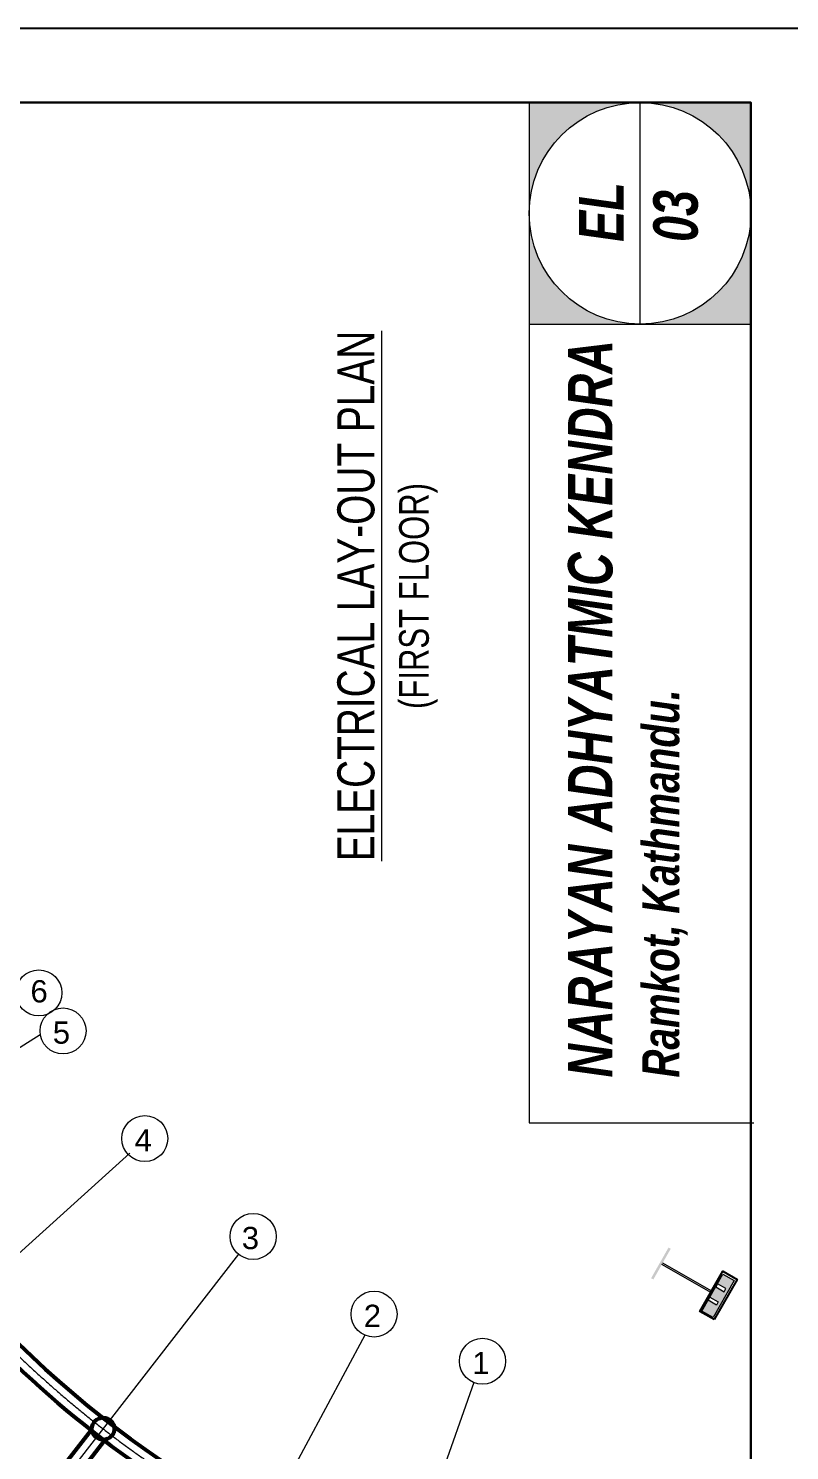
# Model space of a CAD drawing. Header units: millimetres. Extents: x -582 to 488037, y -1142837 to 903.
# Drawn here: x 350656 to 360920, y -1118031 to -1098837 of the extents above; entities that cross this region are included whole.
import ezdxf

# ---------------------------------------------------------------- set-up
doc = ezdxf.new("R2010")
doc.units = ezdxf.units.MM
doc.linetypes.add('CENTERX2', pattern=[101.6, 63.5, -12.7, 12.7, -12.7])
doc.layers.add('A New CL', color=7, linetype='CENTERX2', lineweight=13, true_color=0x18bbcd)
doc.layers.add('Pipe line', color=7, linetype='Continuous', lineweight=60, true_color=0x0070ff)
for name, color, linetype, lineweight in [('A_Wall 01', 7, 'Continuous', 53), ('COLUMN-HATCH', 1, 'Continuous', 53), ('Dimension', 5, 'Continuous', 13), ('dw', 92, 'Continuous', 15), ('E_Telephone', 50, 'Continuous', 20), ('T-TEXT', 1, 'Continuous', 15), ('TEXT-ANNO', 10, 'Continuous', 15)]:
    doc.layers.add(name, color=color, linetype=linetype, lineweight=lineweight)
doc.layers.add('E_TV', color=160, linetype='Continuous')
doc.layers.add('WC-SERIAL', color=70, linetype='Continuous')
doc.styles.add('Arial', font='arial.ttf')
doc.styles.get("Standard").update_dxf_attribs({"font": 'arial.ttf', "width": 0.75})

# ---------------------------------------------------------------- blocks, each defined once
blk = doc.blocks.new('A$C115C1E31')
blk.add_circle((-22, 86), 150)
blk = doc.blocks.new('TELEPHONE POINTS')
at = {"layer": 'E_TV', "ltscale": 0.03}
for points in [[(1.39, 8.1), (3.68, 8.1), (3.68, 8.45), (-1.25, 8.45), (-1.25, 8.09), (1.14, 8.09), (1.14, 0.23), (1.39, 0.23)], [(-1.74, 0), (-1.74, -1.78), (4.2, -1.78), (4.2, 0), (2.65, 0), (2.65, -1.35), (2.15, -1.35), (2.15, 0), (0.5, 0), (0.5, -1.35), (0, -1.35), (0, 0)]]:
    blk.add_hatch(color=5, dxfattribs=at).paths.add_polyline_path(points)
at = {"layer": 'E_Telephone', "ltscale": 0.03}
for p, q in [((1.14, 0.23), (1.14, 8.09)), ((1.39, 8.1), (1.39, 0.23))]:
    blk.add_line(p, q, dxfattribs=at)
for points in [[(-1.74, 0), (4.2, 0), (4.2, -1.78), (-1.74, -1.78)], [(0, 0), (0.5, 0), (0.5, -1.35), (0, -1.35)], [(2.65, 0), (2.15, 0), (2.15, -1.35), (2.65, -1.35)]]:
    blk.add_lwpolyline(points, close=True, dxfattribs=at)
at = {"layer": 'E_TV', "color": 5, "ltscale": 0.03}
blk.add_lwpolyline([(-1.93, -2.08), (-1.93, 0.23), (4.53, 0.23), (4.53, -2.08)], close=True, dxfattribs=at)

msp = doc.modelspace()

# ---------------------------------------------------------------- hatches: boundary and pattern name
at = {"layer": 'WC-SERIAL'}
h = msp.add_hatch(color=256, dxfattribs=at)
h.paths.add_polyline_path([(358905, -1099837.3), (357410, -1099837.3), (357410, -1101332.3, -0.4142136)])
h.paths.add_polyline_path([(357410, -1102827.3), (358905, -1102827.3, -0.4142136), (357410, -1101332.3)])
h.paths.add_polyline_path([(360400, -1102827.3), (360400, -1101332.3, -0.4142136), (358905, -1102827.3)])
h.paths.add_polyline_path([(360400, -1099837.3), (358905, -1099837.3, -0.4142136), (360400, -1101332.3)])

# ---------------------------------------------------------------- linework, layer by layer
at = {"layer": 'A New CL', "ltscale": 100}
for p, q in [((350815.3, -1112422.5), (332590.8, -1123805.8)), ((352020.6, -1114019.4), (336031.7, -1128464.8)), ((353487.5, -1115380.1), (340294.1, -1132391.3)), ((355191.5, -1116473.3), (344585.3, -1136296.8)), ((356662.2, -1117113.4), (352278, -1129514.6))]:
    msp.add_line(p, q, dxfattribs=at)
for centre, radius, start, end in [((360447.5, -1106405.9), 18838.9, 180.07177, 241.74543), ((360447.5, -1106406), 14338.9, 222.0968, 232.20406), ((360447.5, -1106406), 14338.9, 232.20406, 242.31116)]:
    msp.add_arc(centre, radius, start, end, dxfattribs=at)
at = {"layer": 'A_Wall 01'}
for p, q in [((351499.4, -1117755.8), (347230.2, -1123260.4)), ((351681.1, -1117896.8), (349063.6, -1121271.7))]:
    msp.add_line(p, q, dxfattribs=at)
for radius, start in [(14223.9, 186.52812), (14453.9, 211.53397)]:
    msp.add_arc((360449.9, -1106406.7), radius, start, 250.9934, dxfattribs=at)
at = {"layer": 'DEFPOINTS'}
msp.add_lwpolyline([(329700, -1142837.3), (361400, -1142837.3), (361400, -1098837.3), (329700, -1098837.3)], close=True, dxfattribs=at)
at = {"layer": 'Dimension'}
for centre in [(350795.5, -1111854), (351121.8, -1112368.1), (352224.5, -1113820), (353686.3, -1115141.9), (355316.2, -1116189.2), (356779.3, -1116826.1)]:
    msp.add_circle(centre, 310.3, dxfattribs=at)
at = {"layer": 'dw', "lineweight": 20}
for p, q in [((357410, -1099837.3), (357410, -1113607.3)), ((358905, -1102827.3), (358905, -1099837.3)), ((357410, -1102827.3), (360400, -1102827.3)), ((357410, -1113607.3), (360440, -1113607.3))]:
    msp.add_line(p, q, dxfattribs=at)
at = {"layer": 'dw', "lineweight": 30}
msp.add_lwpolyline([(330700, -1140837.3), (360400, -1140837.3), (360400, -1099837.3), (330700, -1099837.3)], close=True, dxfattribs=at)
at = {"layer": 'dw', "lineweight": 20}
msp.add_circle((358905, -1101332.3), 1495, dxfattribs=at)
at = {"layer": 'TEXT-ANNO'}
msp.add_arc((360447.5, -1106406), 14223.9, 210.65489, 250.13514, dxfattribs=at)

# ---------------------------------------------------------------- block references
at = {"layer": 'COLUMN-HATCH'}
msp.add_blockref('A$C115C1E31', (351684.5, -1117823), dxfattribs=at)
at = {"layer": 'Dimension', "ltscale": 1500, "xscale": 96.52000000000004, "yscale": 96.52000000000004, "zscale": 96.52000000000004, "rotation": 60.3699195922366}
msp.add_blockref('TELEPHONE POINTS', (359822, -1116002.7), dxfattribs=at)
at = {"layer": 'TEXT-ANNO'}
msp.add_blockref('A$C115C1E31', (351682.1, -1117822.3), dxfattribs=at)

# ---------------------------------------------------------------- texts
at = {"layer": 'Pipe line', "color": 5, "char_height": 300, "attachment_point": 5, "style": 'Arial'}
for s, insert in [('6', (350799.5, -1111834.5)), ('5', (351099.9, -1112391.6)), ('4', (352202.6, -1113843.6)), ('3', (353649.2, -1115164.7)), ('2', (355294.2, -1116212.7)), ('1', (356757.4, -1116849.6))]:
    msp.add_mtext(s, dxfattribs=dict(at, insert=insert))
at = {"layer": 'T-TEXT', "ltscale": 0.005, "insert": (355498.2, -1106497.4), "char_height": 500, "attachment_point": 5, "rotation": 90}
msp.add_mtext('\\pi-1500,l1500,t1500;{\\L\\C7;ELECTRICAL LAY-OUT PLAN\\P\\H0.8x;\\l(FIRST FLOOR)}', dxfattribs=at)
at = {"layer": 'WC-SERIAL', "char_height": 500, "width": 16740, "attachment_point": 1, "rotation": 90}
for s, insert in [('{\\fArial|b1|i1|c0|p34;\\H1.2x;EL\\P03}', (358082.3, -1101717.7)), ('{\\fArial|b1|i1|c0|p34;\\H1.2x;NARAYAN ADHYATMIC KENDRA\\P\\H0.8333x;Ramkot, Kathmandu.}', (357932.3, -1112997.1))]:
    msp.add_mtext(s, dxfattribs=dict(at, insert=insert))

doc.saveas('drawing.dxf')
